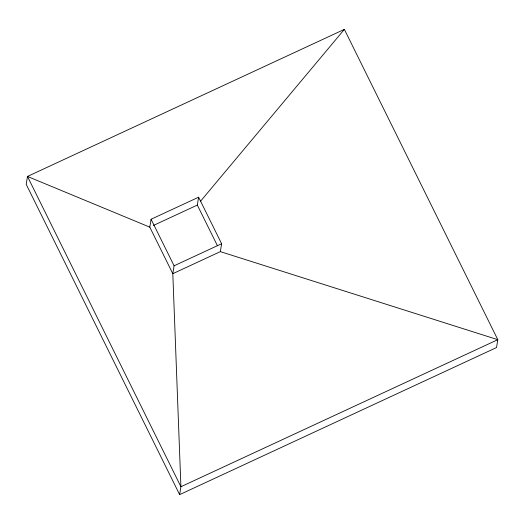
<?xml version="1.0" encoding="UTF-8"?>
<svg xmlns="http://www.w3.org/2000/svg" width="524" height="524" viewBox="0 0 524 524"><rect width="100%" height="100%" fill="white"/><g stroke="black" fill="none" stroke-linecap="round" stroke-linejoin="round"><path stroke-width="0.79" d="M151.069 219.255L174.086 265.799L172.809 273.685L149.792 227.141L151.069 219.255L198.603 197.201L221.619 243.745L220.342 251.625L172.809 273.685L180.911 486.737L179.634 494.623L496.523 347.556L497.8 339.676L344.366 29.377L27.477 176.444L26.2 184.324L179.634 494.623M217.467 245.808L197.325 205.081L198.603 197.201M200.476 201.314L344.366 29.377M153.453 225.444L197.325 205.081M174.086 265.799L221.619 243.745M220.342 251.625L497.8 339.676L180.911 486.737L27.477 176.444L149.792 227.141"/></g></svg>
